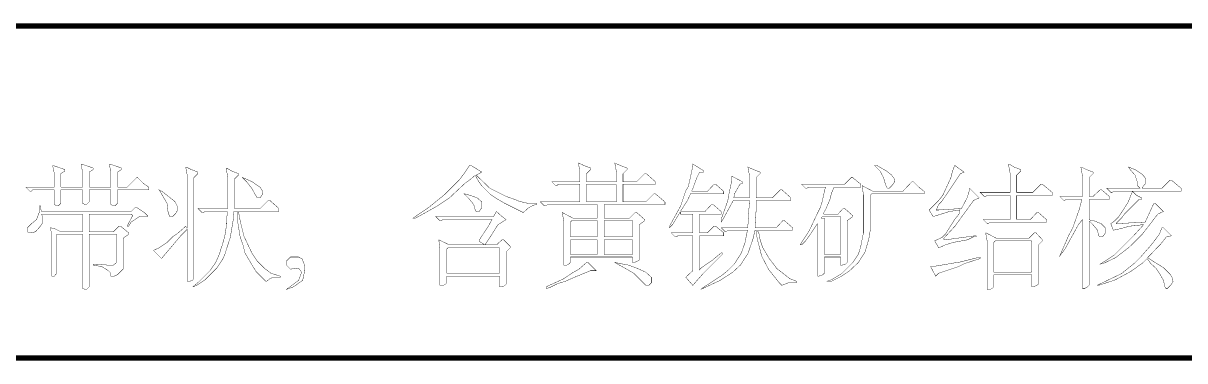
# Model space of a CAD drawing. Extents: x 94 to 452, y -72 to 1042.
# Drawn here: x 283.1 to 314.61, y 145.47 to 154.64 of the extents above; entities that cross this region are included whole.
import ezdxf

# ---------------------------------------------------------------- set-up
doc = ezdxf.new("R2010")
doc.units = 0
doc.header["$MEASUREMENT"] = 0
doc.layers.add('TREE_LAYER', color=7, linetype='Continuous')

msp = doc.modelspace()

# ---------------------------------------------------------------- linework, layer by layer
at = {"layer": 'TREE_LAYER'}
for points, const_width, elevation in [([(221.22612, 154.566141), (399.22612, 154.566141)], 0.15, 178), ([(284.682055, 150.816532), (284.66833, 150.816532), (284.66833, 150.789081), (284.709506, 150.61065), (284.709506, 150.198885), (284.709506, 150.185159), (284.133035, 150.185159), (284.11931, 150.198885), (284.11931, 150.555748), (284.229114, 150.624375), (284.229114, 150.665552), (283.913428, 150.775355), (283.899702, 150.775355), (283.899702, 150.76163), (283.940879, 150.569473), (283.940879, 150.198885), (283.940879, 150.185159), (283.172251, 150.185159), (283.282055, 150.075355), (283.323231, 150.075355), (283.350682, 150.116532), (283.940879, 150.116532), (283.940879, 150.116532), (283.940879, 149.718493), (284.009506, 149.677316), (284.050682, 149.677316), (284.11931, 149.745944), (284.11931, 150.116532), (284.133035, 150.116532), (284.709506, 150.116532), (284.709506, 150.116532), (284.709506, 149.745944), (284.778133, 149.718493), (284.81931, 149.718493), (284.887937, 149.78712), (284.887937, 150.116532), (284.901663, 150.116532), (285.478133, 150.116532), (285.478133, 150.116532), (285.478133, 149.718493), (285.546761, 149.677316), (285.587937, 149.677316), (285.656565, 149.745944), (285.656565, 150.116532), (285.67029, 150.116532), (286.507545, 150.116532), (286.507545, 150.185159), (286.356565, 150.294963), (286.205584, 150.445944), (286.178133, 150.445944), (285.917349, 150.185159), (285.67029, 150.185159), (285.656565, 150.198885), (285.656565, 150.596924), (285.766369, 150.665552), (285.766369, 150.706728), (285.450682, 150.816532), (285.436957, 150.816532), (285.436957, 150.789081), (285.478133, 150.61065), (285.478133, 150.198885), (285.478133, 150.185159), (284.901663, 150.185159), (284.887937, 150.198885), (284.887937, 150.596924), (284.997741, 150.665552), (284.997741, 150.706728), (284.682055, 150.816532), (284.682055, 150.816532)], 0.01, 72), ([(287.523231, 150.734179), (287.509506, 150.734179), (287.509506, 150.720454), (287.550682, 150.500846), (287.550682, 149.073395), (287.550682, 149.073395), (287.536957, 149.073395), (287.509506, 149.128297), (287.276173, 148.922414), (287.152643, 148.840061), (286.987937, 148.675355), (286.782055, 148.538101), (286.631075, 148.469473), (286.850682, 148.249865), (287.372251, 148.867512), (287.550682, 149.045944), (287.550682, 149.045944), (287.550682, 147.632218), (287.61931, 147.632218), (287.687937, 147.659669), (287.729114, 147.700846), (287.729114, 150.445944), (287.838918, 150.555748), (287.838918, 150.596924), (287.660486, 150.665552), (287.523231, 150.734179), (287.523231, 150.734179)], 0.01, 72), ([(288.621271, 150.706728), (288.607545, 150.706728), (288.607545, 150.679277), (288.648722, 150.459669), (288.648722, 149.677316), (288.648722, 149.677316), (288.648722, 149.608689), (288.634996, 149.608689), (287.838918, 149.608689), (287.948722, 149.498885), (287.989898, 149.498885), (288.031075, 149.526336), (288.634996, 149.526336), (288.634996, 149.526336), (288.621271, 149.320454), (288.621271, 149.320454), (288.621271, 149.265552), (288.621271, 149.251826), (288.621271, 149.196924), (288.607545, 149.196924), (288.607545, 149.114571), (288.566369, 148.853787), (288.511467, 148.66163), (288.497741, 148.606728), (288.456565, 148.496924), (288.429114, 148.38712), (288.31931, 148.140061), (288.16833, 147.920454), (287.866369, 147.618493), (287.701663, 147.481238), (287.811467, 147.522414), (288.017349, 147.659669), (288.360486, 148.002806), (288.497741, 148.208689), (288.525192, 148.263591), (288.580094, 148.38712), (288.580094, 148.400846), (288.717349, 148.826336), (288.758526, 149.073395), (288.799702, 149.320454), (288.813428, 149.51261), (288.813428, 149.526336), (288.89578, 149.526336), (288.909506, 149.526336), (288.909506, 149.293003), (288.936957, 149.128297), (288.978133, 148.867512), (289.01931, 148.730257), (289.01931, 148.716532), (289.046761, 148.675355), (289.115388, 148.400846), (289.307545, 148.071434), (289.417349, 147.893003), (289.678133, 147.632218), (289.705584, 147.632218), (289.787937, 147.700846), (289.884016, 147.742022), (290.076173, 147.742022), (290.076173, 147.769473), (289.815388, 147.851826), (289.636957, 147.989081), (289.4448, 148.181238), (289.307545, 148.38712), (289.087937, 148.853787), (289.01931, 149.128297), (289.01931, 149.142022), (288.991859, 149.224375), (288.991859, 149.238101), (288.936957, 149.526336), (288.950682, 149.526336), (290.034996, 149.526336), (290.034996, 149.608689), (289.787937, 149.828297), (289.746761, 149.828297), (289.527153, 149.608689), (288.827153, 149.608689), (288.827153, 149.63614), (288.827153, 149.677316), (288.827153, 150.404767), (288.936957, 150.514571), (288.936957, 150.555748), (288.758526, 150.624375), (288.621271, 150.706728), (288.621271, 150.706728)], 0.01, 72), ([(295.250682, 150.775355), (295.209506, 150.775355), (295.19578, 150.76163), (295.058526, 150.555748), (294.921271, 150.377316), (294.536957, 149.993003), (294.097741, 149.63614), (293.672251, 149.347904), (293.740879, 149.347904), (294.138918, 149.567512), (294.331075, 149.677316), (294.660486, 149.896924), (295.099702, 150.308689), (295.140879, 150.33614), (295.236957, 150.404767), (295.360486, 150.514571), (295.456565, 150.33614), (295.538918, 150.226336), (295.772251, 149.993003), (295.978133, 149.855748), (296.142839, 149.759669), (296.664408, 149.498885), (296.815388, 149.63614), (296.99382, 149.718493), (297.034996, 149.718493), (297.034996, 149.745944), (296.801663, 149.745944), (296.623231, 149.78712), (296.59578, 149.78712), (296.431075, 149.855748), (296.197741, 149.938101), (295.758526, 150.157708), (295.387937, 150.514571), (295.538918, 150.596924), (295.250682, 150.775355), (295.250682, 150.775355)], 0.01, 72), ([(298.160486, 150.843983), (298.160486, 150.843983), (298.160486, 150.830257), (298.201663, 150.61065), (298.201663, 150.33614), (298.187937, 150.33614), (297.433035, 150.33614), (297.542839, 150.226336), (297.57029, 150.226336), (297.611467, 150.267512), (298.187937, 150.267512), (298.201663, 150.253787), (298.201663, 149.78712), (298.187937, 149.78712), (297.131075, 149.78712), (297.240879, 149.677316), (297.282055, 149.677316), (297.323231, 149.718493), (298.66833, 149.718493), (298.66833, 149.704767), (298.66833, 149.347904), (298.66833, 149.347904), (298.009506, 149.347904), (297.721271, 149.498885), (297.762447, 149.251826), (297.762447, 148.071434), (297.8448, 148.071434), (297.899702, 148.098885), (297.940879, 148.140061), (297.940879, 148.277316), (297.940879, 148.291042), (299.615388, 148.291042), (299.629114, 148.277316), (299.629114, 148.140061), (299.67029, 148.140061), (299.766369, 148.181238), (299.807545, 148.208689), (299.807545, 149.169473), (299.9448, 149.265552), (299.958526, 149.279277), (299.958526, 149.306728), (299.738918, 149.498885), (299.697741, 149.498885), (299.546761, 149.347904), (298.860486, 149.347904), (298.860486, 149.347904), (298.860486, 149.704767), (298.860486, 149.718493), (300.507545, 149.718493), (300.507545, 149.78712), (300.246761, 150.006728), (300.205584, 150.006728), (299.985977, 149.78712), (299.36833, 149.78712), (299.36833, 149.78712), (299.36833, 150.253787), (299.36833, 150.267512), (300.246761, 150.267512), (300.246761, 150.33614), (299.999702, 150.555748), (299.958526, 150.555748), (299.738918, 150.33614), (299.36833, 150.33614), (299.36833, 150.33614), (299.36833, 150.555748), (299.478133, 150.665552), (299.478133, 150.706728), (299.299702, 150.775355), (299.148722, 150.843983), (299.148722, 150.843983), (299.148722, 150.830257), (299.189898, 150.61065), (299.189898, 150.33614), (299.176173, 150.33614), (298.380094, 150.33614), (298.380094, 150.33614), (298.380094, 150.555748), (298.489898, 150.665552), (298.489898, 150.706728), (298.311467, 150.775355), (298.160486, 150.843983), (298.160486, 150.843983)], 0.01, 72), ([(301.262447, 150.816532), (301.262447, 150.816532), (301.262447, 150.76163), (301.180094, 150.377316), (301.166369, 150.363591), (301.152643, 150.226336), (301.07029, 150.089081), (300.933035, 149.677316), (300.631075, 149.128297), (300.631075, 149.08712), (300.713428, 149.169473), (300.91931, 149.51261), (300.933035, 149.498885), (300.933035, 149.457708), (301.248722, 149.457708), (301.262447, 149.457708), (301.262447, 148.949865), (301.248722, 148.949865), (300.672251, 148.949865), (300.782055, 148.840061), (300.823231, 148.840061), (300.850682, 148.867512), (301.248722, 148.867512), (301.262447, 148.867512), (301.262447, 147.920454), (301.07029, 147.742022), (301.262447, 147.522414), (301.550682, 147.851826), (302.058526, 148.359669), (302.058526, 148.400846), (302.031075, 148.400846), (301.797741, 148.208689), (301.482055, 147.989081), (301.440879, 147.934179), (301.440879, 147.934179), (301.440879, 148.867512), (301.440879, 148.867512), (302.099702, 148.867512), (302.099702, 148.949865), (301.880094, 149.128297), (301.838918, 149.128297), (301.660486, 148.949865), (301.440879, 148.949865), (301.440879, 148.949865), (301.440879, 149.457708), (301.440879, 149.457708), (302.031075, 149.457708), (302.031075, 149.526336), (301.811467, 149.718493), (301.77029, 149.718493), (301.591859, 149.526336), (300.946761, 149.526336), (300.933035, 149.540061), (301.111467, 149.814571), (301.19382, 149.993003), (301.19382, 150.006728), (302.099702, 150.006728), (302.099702, 150.075355), (301.880094, 150.267512), (301.838918, 150.267512), (301.660486, 150.075355), (301.234996, 150.075355), (301.234996, 150.089081), (301.248722, 150.116532), (301.289898, 150.21261), (301.289898, 150.226336), (301.372251, 150.445944), (301.440879, 150.583199), (301.440879, 150.596924), (301.550682, 150.596924), (301.550682, 150.624375), (301.550682, 150.638101), (301.262447, 150.816532), (301.262447, 150.816532)], 0.01, 72), ([(302.758526, 150.734179), (302.758526, 150.734179), (302.758526, 150.720454), (302.799702, 150.500846), (302.799702, 149.896924), (302.785977, 149.896924), (302.374212, 149.896924), (302.374212, 149.896924), (302.387937, 149.965552), (302.387937, 150.006728), (302.401663, 150.020454), (302.538918, 150.267512), (302.607545, 150.294963), (302.607545, 150.33614), (302.31931, 150.48712), (302.31931, 150.363591), (302.236957, 149.979277), (302.236957, 149.951826), (302.209506, 149.814571), (302.058526, 149.389081), (302.031075, 149.320454), (302.031075, 149.238101), (302.099702, 149.347904), (302.182055, 149.498885), (302.360486, 149.828297), (302.785977, 149.828297), (302.799702, 149.814571), (302.772251, 149.402806), (302.772251, 149.402806), (302.758526, 149.169473), (302.758526, 149.169473), (302.758526, 149.100846), (302.758526, 149.08712), (302.031075, 149.08712), (302.140879, 148.977316), (302.16833, 148.977316), (302.209506, 149.018493), (302.7448, 149.018493), (302.7448, 149.018493), (302.703624, 148.81261), (302.689898, 148.716532), (302.580094, 148.400846), (302.387937, 148.098885), (302.236957, 147.947904), (302.058526, 147.796924), (301.509506, 147.440061), (301.482055, 147.41261), (301.89382, 147.604767), (301.989898, 147.645944), (302.346761, 147.879277), (302.552643, 148.071434), (302.758526, 148.38712), (302.909506, 148.826336), (302.923231, 148.908689), (302.950682, 149.018493), (303.966369, 149.018493), (303.966369, 149.08712), (303.746761, 149.279277), (303.705584, 149.279277), (303.527153, 149.08712), (302.950682, 149.08712), (302.950682, 149.100846), (302.978133, 149.540061), (302.978133, 149.540061), (302.978133, 149.814571), (302.978133, 149.828297), (303.925192, 149.828297), (303.925192, 149.896924), (303.678133, 150.116532), (303.636957, 150.116532), (303.417349, 149.896924), (302.978133, 149.896924), (302.978133, 149.896924), (302.978133, 150.445944), (303.087937, 150.555748), (303.087937, 150.596924), (302.909506, 150.665552), (302.758526, 150.734179), (302.758526, 150.734179)], 0.01, 72), ([(306.258526, 150.775355), (306.189898, 150.775355), (306.340879, 150.624375), (306.436957, 150.445944), (306.478133, 150.294963), (306.51931, 150.185159), (306.546761, 150.157708), (306.587937, 150.157708), (306.67029, 150.240061), (306.738918, 150.33614), (306.725192, 150.418493), (306.642839, 150.528297), (306.51931, 150.624375), (306.258526, 150.775355), (306.258526, 150.775355)], 0.01, 72), ([(308.372251, 150.775355), (308.358526, 150.76163), (308.303624, 150.61065), (308.262447, 150.445944), (308.042839, 149.965552), (307.933035, 149.828297), (307.672251, 149.567512), (307.782055, 149.389081), (308.221271, 149.526336), (308.49578, 149.567512), (308.509506, 149.567512), (308.482055, 149.457708), (308.372251, 149.320454), (308.111467, 148.908689), (308.029114, 148.826336), (307.823231, 148.730257), (307.933035, 148.538101), (308.111467, 148.620454), (308.331075, 148.689081), (308.715388, 148.757708), (308.880094, 148.840061), (308.948722, 148.840061), (308.948722, 148.867512), (308.921271, 148.867512), (308.111467, 148.757708), (308.07029, 148.771434), (308.07029, 148.798885), (308.372251, 149.128297), (308.880094, 149.828297), (309.031075, 149.896924), (308.77029, 150.157708), (308.77029, 150.116532), (308.701663, 149.896924), (308.550682, 149.608689), (307.933035, 149.567512), (307.864408, 149.567512), (307.933035, 149.718493), (308.015388, 149.800846), (308.509506, 150.542022), (308.523231, 150.555748), (308.61931, 150.596924), (308.372251, 150.775355), (308.372251, 150.775355)], 0.01, 72), ([(309.840879, 150.816532), (309.827153, 150.816532), (309.827153, 150.789081), (309.86833, 150.569473), (309.86833, 150.047904), (309.86833, 150.047904), (309.058526, 150.047904), (309.16833, 149.938101), (309.209506, 149.938101), (309.250682, 149.965552), (309.86833, 149.965552), (309.86833, 149.965552), (309.86833, 149.320454), (309.86833, 149.306728), (309.140879, 149.306728), (309.250682, 149.196924), (309.278133, 149.196924), (309.31931, 149.238101), (310.856565, 149.238101), (310.856565, 149.306728), (310.636957, 149.498885), (310.59578, 149.498885), (310.417349, 149.306728), (310.060486, 149.306728), (310.046761, 149.320454), (310.046761, 149.965552), (310.060486, 149.965552), (311.007545, 149.965552), (311.007545, 150.047904), (310.746761, 150.267512), (310.705584, 150.267512), (310.485977, 150.047904), (310.060486, 150.047904), (310.046761, 150.047904), (310.046761, 150.514571), (310.156565, 150.624375), (310.156565, 150.665552), (309.978133, 150.734179), (309.840879, 150.816532), (309.840879, 150.816532)], 0.01, 72), ([(311.803624, 150.734179), (311.789898, 150.734179), (311.789898, 150.720454), (311.831075, 150.500846), (311.831075, 149.938101), (311.831075, 149.938101), (311.213428, 149.938101), (311.323231, 149.828297), (311.350682, 149.828297), (311.391859, 149.855748), (311.817349, 149.855748), (311.817349, 149.855748), (311.762447, 149.649865), (311.762447, 149.63614), (311.57029, 149.08712), (311.460486, 148.881238), (311.213428, 148.318493), (311.350682, 148.496924), (311.721271, 149.169473), (311.831075, 149.306728), (311.831075, 149.293003), (311.831075, 147.440061), (311.899702, 147.440061), (311.96833, 147.481238), (312.009506, 147.522414), (312.009506, 149.265552), (312.023231, 149.265552), (312.091859, 149.196924), (312.229114, 149.032218), (312.242839, 149.004767), (312.27029, 148.867512), (312.311467, 148.840061), (312.380094, 148.840061), (312.448722, 148.93614), (312.448722, 149.08712), (312.338918, 149.196924), (312.133035, 149.279277), (312.078133, 149.279277), (312.009506, 149.306728), (312.009506, 149.855748), (312.023231, 149.855748), (312.558526, 149.855748), (312.558526, 149.938101), (312.352643, 150.116532), (312.311467, 150.116532), (312.11931, 149.938101), (312.023231, 149.938101), (312.009506, 149.938101), (312.009506, 150.445944), (312.11931, 150.555748), (312.11931, 150.596924), (311.940879, 150.665552), (311.803624, 150.734179), (311.803624, 150.734179)], 0.01, 72), ([(313.080094, 150.734179), (313.080094, 150.734179), (313.148722, 150.638101), (313.258526, 150.514571), (313.327153, 150.308689), (313.327153, 150.226336), (313.39578, 150.157708), (313.39578, 150.157708), (312.489898, 150.157708), (312.599702, 150.047904), (312.640879, 150.047904), (312.66833, 150.075355), (313.176173, 150.075355), (313.189898, 150.075355), (313.066369, 149.773395), (312.81931, 149.389081), (312.69578, 149.265552), (312.599702, 149.196924), (312.66833, 149.018493), (312.860486, 149.059669), (313.107545, 149.128297), (313.382055, 149.155748), (313.464408, 149.183199), (313.491859, 149.169473), (313.217349, 148.867512), (312.69578, 148.345944), (312.489898, 148.208689), (312.311467, 148.098885), (312.39382, 148.11261), (312.736957, 148.277316), (313.107545, 148.565552), (313.464408, 148.922414), (313.876173, 149.457708), (314.027153, 149.526336), (313.807545, 149.745944), (313.766369, 149.745944), (313.533035, 149.238101), (312.750682, 149.196924), (312.750682, 149.21065), (312.901663, 149.36163), (312.97029, 149.457708), (313.36833, 149.855748), (313.436957, 149.855748), (313.436957, 149.896924), (313.299702, 149.965552), (313.189898, 150.075355), (313.189898, 150.075355), (314.507545, 150.075355), (314.507545, 150.157708), (314.246761, 150.377316), (314.205584, 150.377316), (313.985977, 150.157708), (313.450682, 150.157708), (313.450682, 150.157708), (313.450682, 150.171434), (313.546761, 150.294963), (313.546761, 150.418493), (313.464408, 150.528297), (313.258526, 150.665552), (313.080094, 150.734179), (313.080094, 150.734179)], 0.01, 72), ([(289.060486, 150.445944), (289.046761, 150.445944), (289.17029, 150.322414), (289.307545, 150.143983), (289.389898, 149.993003), (289.4448, 149.896924), (289.458526, 149.896924), (289.527153, 149.896924), (289.59578, 150.006728), (289.59578, 150.075355), (289.527153, 150.185159), (289.307545, 150.33614), (289.060486, 150.445944), (289.060486, 150.445944)], 0.01, 72), ([(305.599702, 150.445944), (305.558526, 150.445944), (305.380094, 150.267512), (304.213428, 150.267512), (304.323231, 150.157708), (304.350682, 150.157708), (304.391859, 150.185159), (304.858526, 150.185159), (304.858526, 150.185159), (304.789898, 149.883199), (304.789898, 149.855748), (304.721271, 149.63614), (304.652643, 149.498885), (304.41931, 149.004767), (304.172251, 148.620454), (304.172251, 148.620454), (304.213428, 148.620454), (304.323231, 148.730257), (304.487937, 148.963591), (304.638918, 149.196924), (304.652643, 149.183199), (304.652643, 147.769473), (304.734996, 147.783199), (304.789898, 147.81065), (304.831075, 147.851826), (304.831075, 148.277316), (304.831075, 148.291042), (305.27029, 148.291042), (305.27029, 148.277316), (305.27029, 148.071434), (305.311467, 148.071434), (305.407545, 148.098885), (305.448722, 148.140061), (305.448722, 149.279277), (305.585977, 149.375355), (305.599702, 149.389081), (305.599702, 149.416532), (305.380094, 149.608689), (305.338918, 149.608689), (305.201663, 149.457708), (304.817349, 149.457708), (304.803624, 149.471434), (304.831075, 149.526336), (304.872251, 149.594963), (304.982055, 149.855748), (305.023231, 150.020454), (305.091859, 150.185159), (305.81931, 150.185159), (305.81931, 150.267512), (305.599702, 150.445944), (305.599702, 150.445944)], 0.01, 72), ([(307.246761, 150.33614), (307.205584, 150.33614), (306.958526, 150.075355), (306.148722, 150.075355), (305.860486, 150.226336), (305.887937, 149.979277), (305.887937, 148.93614), (305.833035, 148.66163), (305.81931, 148.579277), (305.750682, 148.359669), (305.599702, 148.140061), (305.297741, 147.838101), (305.023231, 147.673395), (304.899702, 147.632218), (305.023231, 147.632218), (305.297741, 147.769473), (305.517349, 147.920454), (305.750682, 148.140061), (305.929114, 148.414571), (306.038918, 148.785159), (306.052643, 148.908689), (306.080094, 149.032218), (306.080094, 149.965552), (306.107545, 150.006728), (307.534996, 150.006728), (307.534996, 150.075355), (307.397741, 150.185159), (307.246761, 150.33614), (307.246761, 150.33614)], 0.01, 72), ([(286.782055, 150.116532), (286.782055, 150.116532), (286.79578, 150.102806), (287.001663, 149.745944), (287.029114, 149.51261), (287.07029, 149.389081), (287.07029, 149.389081), (287.152643, 149.389081), (287.234996, 149.471434), (287.289898, 149.567512), (287.289898, 149.649865), (287.221271, 149.78712), (287.19382, 149.814571), (287.001663, 149.965552), (286.864408, 150.075355), (286.782055, 150.116532), (286.782055, 150.116532)], 0.01, 72), ([(295.072251, 150.006728), (295.058526, 150.006728), (295.182055, 149.883199), (295.31931, 149.718493), (295.360486, 149.567512), (295.387937, 149.526336), (295.47029, 149.526336), (295.538918, 149.63614), (295.538918, 149.78712), (295.415388, 149.896924), (295.223231, 149.965552), (295.16833, 149.979277), (295.072251, 150.006728), (295.072251, 150.006728)], 0.01, 72), ([(298.380094, 150.253787), (298.380094, 150.267512), (299.176173, 150.267512), (299.189898, 150.253787), (299.189898, 149.78712), (299.176173, 149.78712), (298.380094, 149.78712), (298.380094, 149.78712), (298.380094, 150.253787), (298.380094, 150.253787)], 0.01, 72), ([(283.57029, 149.677316), (283.542839, 149.677316), (283.542839, 149.526336), (283.460486, 149.306728), (283.323231, 149.196924), (283.213428, 149.08712), (283.213428, 148.977316), (283.240879, 148.949865), (283.323231, 148.949865), (283.433035, 148.977316), (283.542839, 149.100846), (283.611467, 149.196924), (283.611467, 149.416532), (283.597741, 149.443983), (283.611467, 149.457708), (284.709506, 149.457708), (284.709506, 149.457708), (284.709506, 148.991042), (284.709506, 148.977316), (284.11931, 148.977316), (283.954604, 149.059669), (283.831075, 149.08712), (283.872251, 148.922414), (283.872251, 147.769473), (283.940879, 147.769473), (284.009506, 147.851826), (284.009506, 148.908689), (284.023231, 148.908689), (284.709506, 148.908689), (284.709506, 148.908689), (284.709506, 147.440061), (284.778133, 147.41261), (284.81931, 147.41261), (284.887937, 147.481238), (284.887937, 148.908689), (284.901663, 148.908689), (285.615388, 148.908689), (285.629114, 148.908689), (285.629114, 148.140061), (285.546761, 148.071434), (285.39578, 148.071434), (285.203624, 148.085159), (284.997741, 148.098885), (284.997741, 148.071434), (285.231075, 148.030257), (285.409506, 147.920454), (285.478133, 147.851826), (285.478133, 147.769473), (285.560486, 147.769473), (285.656565, 147.81065), (285.807545, 147.96163), (285.807545, 148.798885), (285.958526, 148.908689), (285.958526, 148.949865), (285.738918, 149.128297), (285.697741, 149.128297), (285.546761, 148.977316), (284.901663, 148.977316), (284.887937, 148.991042), (284.887937, 149.457708), (284.901663, 149.457708), (286.027153, 149.457708), (286.06833, 149.416532), (285.917349, 149.128297), (285.958526, 149.128297), (286.027153, 149.238101), (286.246761, 149.389081), (286.466369, 149.389081), (286.466369, 149.416532), (286.384016, 149.498885), (286.178133, 149.63614), (286.136957, 149.63614), (286.027153, 149.526336), (283.597741, 149.526336), (283.584016, 149.553787), (283.57029, 149.677316), (283.57029, 149.677316)], 0.01, 72), ([(295.936957, 149.526336), (295.854604, 149.389081), (294.289898, 149.389081), (294.399702, 149.279277), (294.440879, 149.279277), (294.482055, 149.306728), (295.813428, 149.306728), (295.813428, 149.306728), (295.717349, 149.128297), (295.497741, 148.798885), (295.47029, 148.730257), (295.47029, 148.716532), (295.580094, 148.647904), (295.607545, 148.620454), (295.607545, 148.620454), (294.660486, 148.620454), (294.372251, 148.757708), (294.399702, 148.524375), (294.399702, 147.522414), (294.49578, 147.522414), (294.550682, 147.549865), (294.591859, 147.591042), (294.591859, 147.769473), (294.591859, 147.769473), (296.005584, 147.769473), (296.01931, 147.769473), (296.01931, 147.481238), (296.060486, 147.481238), (296.156565, 147.508689), (296.197741, 147.549865), (296.197741, 148.428297), (296.307545, 148.538101), (296.307545, 148.579277), (296.129114, 148.757708), (296.087937, 148.757708), (295.936957, 148.620454), (295.621271, 148.620454), (295.621271, 148.620454), (295.717349, 148.757708), (295.978133, 149.169473), (296.197741, 149.306728), (296.087937, 149.389081), (295.936957, 149.526336), (295.936957, 149.526336)], 0.01, 72), ([(304.762447, 149.375355), (304.776173, 149.389081), (305.27029, 149.389081), (305.27029, 149.375355), (305.27029, 148.359669), (305.27029, 148.359669), (304.831075, 148.359669), (304.831075, 148.359669), (304.831075, 149.347904), (304.748722, 149.347904), (304.748722, 149.347904), (304.762447, 149.375355), (304.762447, 149.375355)], 0.01, 72), ([(297.96833, 149.265552), (297.982055, 149.279277), (298.66833, 149.279277), (298.66833, 149.265552), (298.66833, 148.840061), (298.66833, 148.840061), (297.940879, 148.840061), (297.940879, 148.840061), (297.940879, 149.238101), (297.96833, 149.265552), (297.96833, 149.265552)], 0.01, 72), ([(298.860486, 149.265552), (298.860486, 149.279277), (299.615388, 149.279277), (299.629114, 149.265552), (299.629114, 148.840061), (299.615388, 148.840061), (298.860486, 148.840061), (298.860486, 148.840061), (298.860486, 149.265552), (298.860486, 149.265552)], 0.01, 72), ([(314.027153, 149.08712), (313.985977, 149.08712), (313.917349, 148.908689), (313.697741, 148.620454), (313.409506, 148.291042), (313.2448, 148.126336), (312.887937, 147.838101), (312.229114, 147.522414), (312.27029, 147.522414), (312.69578, 147.659669), (312.750682, 147.68712), (313.134996, 147.893003), (313.478133, 148.140061), (313.587937, 148.249865), (313.684016, 148.11261), (313.821271, 147.989081), (313.917349, 147.851826), (314.027153, 147.659669), (314.06833, 147.481238), (314.09578, 147.440061), (314.136957, 147.440061), (314.21931, 147.522414), (314.287937, 147.618493), (314.274212, 147.714571), (314.21931, 147.81065), (314.027153, 148.002806), (313.738918, 148.181238), (313.601663, 148.277316), (313.958526, 148.647904), (314.109506, 148.840061), (314.246761, 148.867512), (314.027153, 149.08712), (314.027153, 149.08712)], 0.01, 72), ([(297.940879, 148.757708), (297.940879, 148.757708), (298.66833, 148.757708), (298.66833, 148.757708), (298.66833, 148.359669), (298.66833, 148.359669), (297.940879, 148.359669), (297.940879, 148.359669), (297.940879, 148.757708), (297.940879, 148.757708)], 0.01, 72), ([(298.860486, 148.757708), (298.860486, 148.757708), (299.615388, 148.757708), (299.629114, 148.757708), (299.629114, 148.359669), (299.615388, 148.359669), (298.860486, 148.359669), (298.860486, 148.359669), (298.860486, 148.757708), (298.860486, 148.757708)], 0.01, 72), ([(303.046761, 148.977316), (302.978133, 148.977316), (303.01931, 148.730257), (303.046761, 148.66163), (303.046761, 148.634179), (303.060486, 148.593003), (303.129114, 148.318493), (303.321271, 147.947904), (303.59578, 147.604767), (303.678133, 147.522414), (303.856565, 147.591042), (304.076173, 147.591042), (304.076173, 147.632218), (303.897741, 147.700846), (303.527153, 147.989081), (303.513428, 148.016532), (303.334996, 148.249865), (303.156565, 148.551826), (303.087937, 148.757708), (303.046761, 148.977316), (303.046761, 148.977316)], 0.01, 72), ([(309.209506, 148.949865), (309.209506, 148.949865), (309.209506, 148.922414), (309.250682, 148.702806), (309.250682, 147.41261), (309.333035, 147.41261), (309.387937, 147.440061), (309.429114, 147.481238), (309.429114, 147.81065), (309.429114, 147.81065), (310.4448, 147.81065), (310.458526, 147.81065), (310.458526, 147.481238), (310.499702, 147.481238), (310.59578, 147.522414), (310.636957, 147.549865), (310.636957, 148.620454), (310.746761, 148.730257), (310.746761, 148.757708), (310.56833, 148.949865), (310.527153, 148.949865), (310.376173, 148.798885), (309.497741, 148.798885), (309.209506, 148.949865), (309.209506, 148.949865)], 0.01, 72), ([(309.456565, 148.716532), (309.47029, 148.730257), (310.4448, 148.730257), (310.458526, 148.716532), (310.458526, 147.893003), (310.4448, 147.879277), (309.429114, 147.879277), (309.429114, 147.893003), (309.429114, 148.689081), (309.456565, 148.716532), (309.456565, 148.716532)], 0.01, 72), ([(294.61931, 148.538101), (294.61931, 148.538101), (296.005584, 148.538101), (296.01931, 148.538101), (296.01931, 147.851826), (296.005584, 147.851826), (294.591859, 147.851826), (294.591859, 147.851826), (294.591859, 148.51065), (294.61931, 148.538101), (294.61931, 148.538101)], 0.01, 72), ([(290.57029, 148.291042), (290.350682, 148.291042), (290.240879, 148.181238), (290.240879, 148.071434), (290.350682, 147.96163), (290.57029, 147.989081), (290.652643, 147.879277), (290.57029, 147.659669), (290.240879, 147.41261), (290.433035, 147.481238), (290.680094, 147.659669), (290.734996, 147.920454), (290.721271, 148.098885), (290.666369, 148.23614), (290.57029, 148.291042), (290.57029, 148.291042)], 0.01, 72), ([(298.421271, 148.140061), (298.380094, 148.140061), (298.174212, 147.96163), (297.982055, 147.851826), (297.762447, 147.700846), (297.282055, 147.481238), (297.282055, 147.440061), (297.364408, 147.453787), (297.584016, 147.563591), (297.803624, 147.632218), (298.11931, 147.769473), (298.489898, 147.920454), (298.640879, 147.920454), (298.421271, 148.140061), (298.421271, 148.140061)], 0.01, 72), ([(299.162447, 148.140061), (299.148722, 148.140061), (299.491859, 147.947904), (299.656565, 147.851826), (299.985977, 147.522414), (300.06833, 147.522414), (300.136957, 147.591042), (300.136957, 147.742022), (299.985977, 147.879277), (299.738918, 147.989081), (299.51931, 148.071434), (299.436957, 148.085159), (299.162447, 148.140061), (299.162447, 148.140061)], 0.01, 72), ([(309.058526, 148.291042), (308.454604, 148.140061), (308.413428, 148.140061), (307.76833, 148.030257), (307.713428, 148.030257), (307.850682, 147.769473), (307.933035, 147.851826), (308.46833, 148.030257), (308.633035, 148.11261), (309.058526, 148.249865), (309.058526, 148.249865), (309.058526, 148.291042), (309.058526, 148.291042)], 0.01, 72), ([(221.22612, 145.547149), (399.22612, 145.547149)], 0.15, 178)]:
    msp.add_lwpolyline(points, dxfattribs=dict(at, const_width=const_width, elevation=elevation))

doc.saveas('drawing.dxf')
